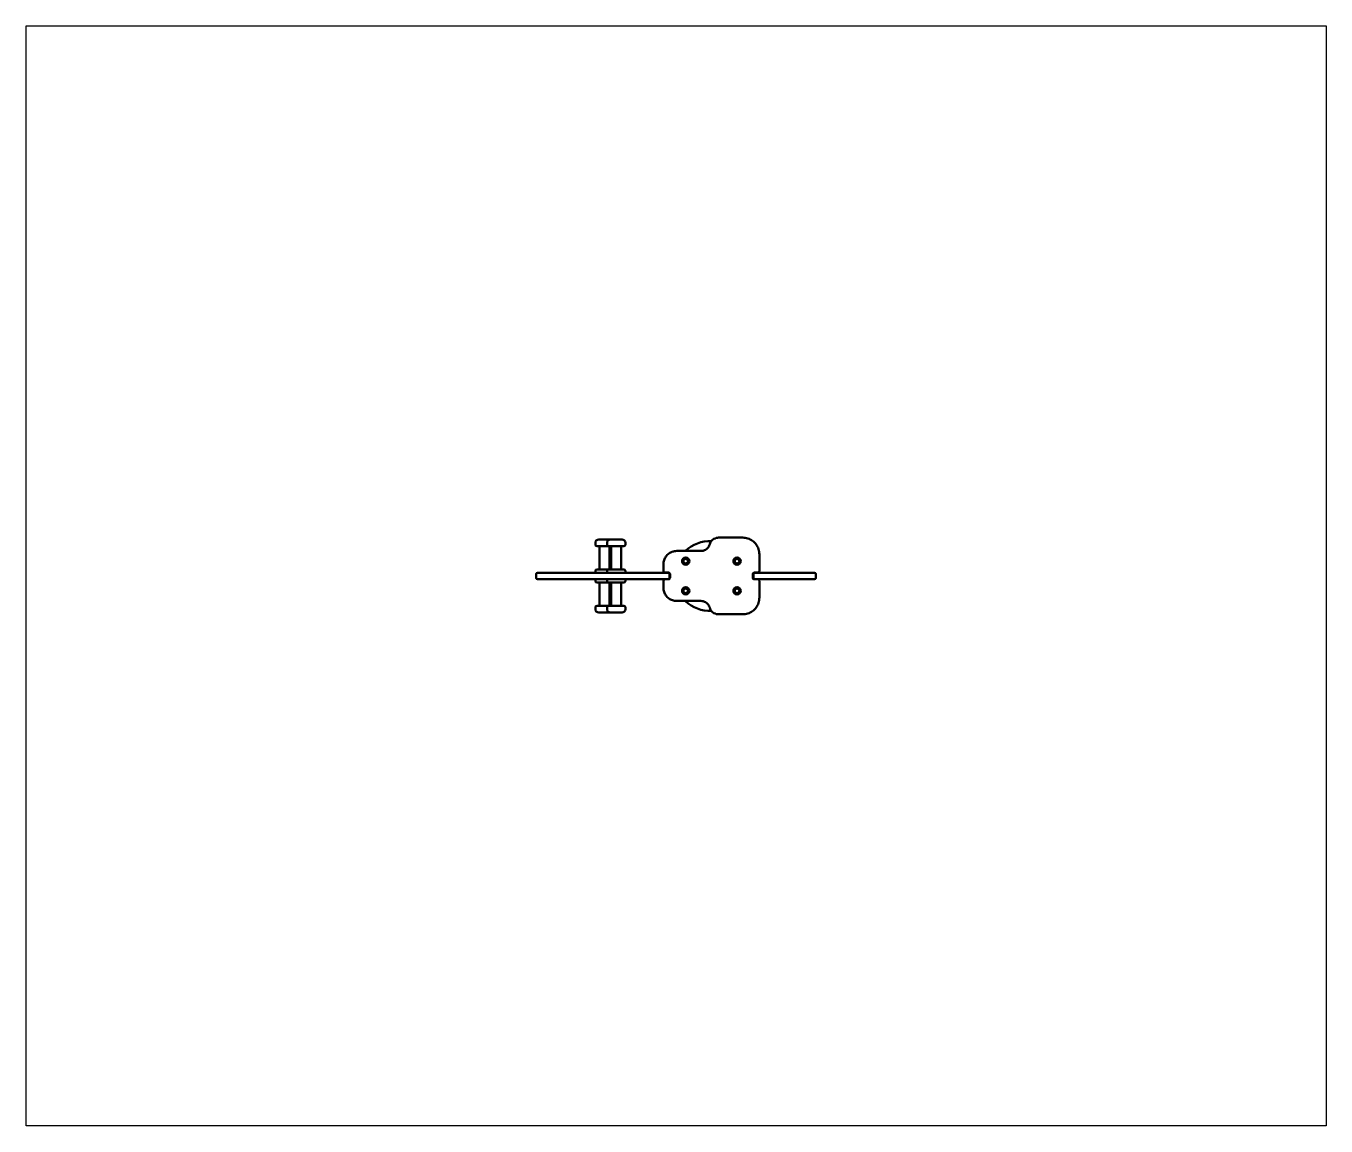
# Model space of a CAD drawing. Header units: millimetres. Extents: x 1020 to 4920, y 450 to 3750.
import ezdxf

# ---------------------------------------------------------------- set-up
doc = ezdxf.new("R2010")
doc.units = ezdxf.units.MM
doc.header["$LTSCALE"] = 10
doc.layers.add('Geometrie náčrtu (ISO)', color=7, linetype='Continuous', lineweight=25)
doc.layers.add('Viditelná (ISO)', color=7, linetype='Continuous', lineweight=50)

# ---------------------------------------------------------------- blocks, each defined once
blk = doc.blocks.new('SH003')
at = {"layer": 'Geometrie náčrtu (ISO)'}
for p, q in [((0, 0), (3900, 0)), ((0, -3300), (0, 0)), ((3900, 0), (3900, -3300)), ((3900, -3300), (0, -3300))]:
    blk.add_line(p, q, dxfattribs=at)
at = {"layer": 'Viditelná (ISO)'}
for p, q in [((1708, -1550.5), (1708, -1555.5)), ((1718, -1540.5), (1753, -1540.5)), ((1743, -1550.5), (1743, -1555.5)), ((1753, -1540.5), (1788, -1540.5)), ((1798, -1550.5), (1798, -1555.5)), ((2150.1, -1535), (2077.6, -1535)), ((1713, -1560.5), (1748, -1560.5)), ((1720.5, -1560.5), (1720.5, -1630.5)), ((1748, -1560.5), (1793, -1560.5)), ((1750.5, -1560.5), (1750.5, -1630.5)), ((1755.5, -1560.5), (1755.5, -1630.5)), ((1785.5, -1560.5), (1785.5, -1630.5)), ((2024.7, -1575), (1952.1, -1575)), ((2200.1, -1635), (2200.1, -1585)), ((1708, -1635.5), (1708, -1640.5)), ((1713, -1630.5), (1748, -1630.5)), ((1743, -1635.5), (1743, -1640.5)), ((1748, -1630.5), (1793, -1630.5)), ((1798, -1635.5), (1798, -1640.5)), ((1912.1, -1615), (1912.1, -1635)), ((1530.7, -1644.5), (1530.7, -1655.5)), ((1553.2, -1640.5), (1534.7, -1640.5)), ((1534.7, -1659.5), (1553.2, -1659.5)), ((1669.8, -1640.5), (1553.2, -1640.5)), ((1553.2, -1659.5), (1669.8, -1659.5)), ((1687.7, -1640.5), (1669.8, -1640.5)), ((1669.8, -1659.5), (1687.7, -1659.5)), ((1926.1, -1640.5), (1687.7, -1640.5)), ((1687.7, -1659.5), (1926.1, -1659.5)), ((1708, -1664.5), (1708, -1659.5)), ((1748, -1669.5), (1713, -1669.5)), ((1720.5, -1739.5), (1720.5, -1669.5)), ((1743, -1664.5), (1743, -1659.5)), ((1793, -1669.5), (1748, -1669.5)), ((1750.5, -1739.5), (1750.5, -1669.5)), ((1755.5, -1739.5), (1755.5, -1669.5)), ((1785.5, -1739.5), (1785.5, -1669.5)), ((1798, -1664.5), (1798, -1659.5)), ((1912.1, -1665), (1912.1, -1685)), ((1917.1, -1640), (1928.1, -1640)), ((1928.1, -1660), (1917.1, -1660)), ((1930, -1640.5), (1926.1, -1640.5)), ((1926.1, -1659.5), (1930, -1659.5)), ((1930.1, -1644.5), (1930.1, -1655.5)), ((1932.1, -1644), (1932.1, -1656)), ((2180.1, -1656), (2180.1, -1644)), ((2182.1, -1644.5), (2182.1, -1655.5)), ((2186.1, -1640.5), (2182.2, -1640.5)), ((2182.2, -1659.5), (2186.1, -1659.5)), ((2184.1, -1640), (2195.1, -1640)), ((2195.1, -1660), (2184.1, -1660)), ((2186.1, -1640.5), (2200.5, -1640.5)), ((2200.5, -1659.5), (2186.1, -1659.5)), ((2200.1, -1715), (2200.1, -1665)), ((2200.5, -1640.5), (2365.3, -1640.5)), ((2365.3, -1659.5), (2200.5, -1659.5)), ((2369.3, -1644.5), (2369.3, -1655.5)), ((1708, -1749.5), (1708, -1744.5)), ((1748, -1739.5), (1713, -1739.5)), ((1743, -1749.5), (1743, -1744.5)), ((1793, -1739.5), (1748, -1739.5)), ((1798, -1749.5), (1798, -1744.5)), ((1952.1, -1725), (2024.7, -1725)), ((1753, -1759.5), (1718, -1759.5)), ((1788, -1759.5), (1753, -1759.5)), ((2077.6, -1765), (2150.1, -1765))]:
    blk.add_line(p, q, dxfattribs=at)
for centre, radius in [((1979.1, -1605.5), 11), ((1979.1, -1605.5), 7), ((2133.1, -1605.5), 11), ((2133.1, -1605.5), 7), ((1979.1, -1694.5), 11), ((1979.1, -1694.5), 7), ((2133.1, -1694.5), 11), ((2133.1, -1694.5), 7)]:
    blk.add_circle(centre, radius, dxfattribs=at)
for centre, radius, start, end in [((1718, -1550.5), 10, 90, 180), ((1713, -1555.5), 5, 180, 270), ((1753, -1550.5), 10, 90, 180), ((1748, -1555.5), 5, 180, 270), ((1788, -1550.5), 10, 360, 90), ((1793, -1555.5), 5, 270, 360), ((2052.3, -1650), 105, 87.8275, 134.4153), ((1713, -1635.5), 5, 90, 180), ((1748, -1635.5), 5, 90, 180), ((1793, -1635.5), 5, 360, 90), ((1917.1, -1635), 5, 180, 270), ((2195.1, -1635), 5, 270, 360), ((1534.7, -1644.5), 4, 90, 180), ((1534.7, -1655.5), 4, 180, 270), ((1713, -1664.5), 5, 180, 270), ((1748, -1664.5), 5, 180, 270), ((1793, -1664.5), 5, 270, 360), ((1917.1, -1665), 5, 90, 180), ((1926.1, -1644.5), 4, 360, 90), ((1926.1, -1655.5), 4, 270, 360), ((1928.1, -1644), 4, 360, 90), ((1928.1, -1656), 4, 270, 360), ((2184.1, -1644), 4, 90, 180), ((2184.1, -1656), 4, 180, 270), ((2186.1, -1644.5), 4, 90, 180), ((2186.1, -1655.5), 4, 180, 270), ((2195.1, -1665), 5, 360, 90), ((2365.3, -1644.5), 4, 360, 90), ((2365.3, -1655.5), 4, 270, 360), ((1713, -1744.5), 5, 90, 180), ((1718, -1749.5), 10, 180, 270), ((1748, -1744.5), 5, 90, 180), ((1753, -1749.5), 10, 180, 270), ((1788, -1749.5), 10, 270, 360), ((1793, -1744.5), 5, 360, 90), ((2052.3, -1650), 105, 225.5847, 272.1725)]:
    blk.add_arc(centre, radius, start, end, dxfattribs=at)
for points, knots in [([(2051.1, -1555), (2050.5, -1557.3), (2049.5, -1559.5), (2047.1, -1563.6), (2045.6, -1565.4), (2042.3, -1568.8), (2040.4, -1570.2), (2036.2, -1572.6), (2034, -1573.5), (2029.4, -1574.7), (2027, -1575), (2024.7, -1575)], [1.847023, 1.847023, 1.847023, 1.847023, 2.105937, 2.105937, 2.364851, 2.364851, 2.623765, 2.623765, 2.882679, 2.882679, 3.141593, 3.141593, 3.141593, 3.141593]), ([(2077.6, -1535), (2075.2, -1535), (2072.8, -1535.3), (2068.3, -1536.5), (2066, -1537.4), (2061.9, -1539.8), (2060, -1541.2), (2056.6, -1544.6), (2055.1, -1546.4), (2052.7, -1550.5), (2051.8, -1552.7), (2051.1, -1555)], [0, 0, 0, 0, 0.258914, 0.258914, 0.517828, 0.517828, 0.776742, 0.776742, 1.035656, 1.035656, 1.29457, 1.29457, 1.29457, 1.29457]), ([(2200.1, -1585), (2200.1, -1579.8), (2199.3, -1574.5), (2196, -1564.6), (2193.6, -1559.8), (2187.5, -1551.4), (2183.7, -1547.6), (2175.2, -1541.5), (2170.5, -1539.1), (2160.6, -1535.8), (2155.3, -1535), (2150.1, -1535)], [4.712389, 4.712389, 4.712389, 4.712389, 5.026548, 5.026548, 5.340708, 5.340708, 5.654867, 5.654867, 5.969026, 5.969026, 6.283185, 6.283185, 6.283185, 6.283185]), ([(1952.1, -1575), (1947.9, -1575), (1943.7, -1575.7), (1935.7, -1578.3), (1932, -1580.2), (1925.2, -1585.1), (1922.2, -1588.1), (1917.3, -1594.9), (1915.3, -1598.7), (1912.8, -1606.6), (1912.1, -1610.8), (1912.1, -1615)], [0, 0, 0, 0, 0.314159, 0.314159, 0.628319, 0.628319, 0.942478, 0.942478, 1.256637, 1.256637, 1.570796, 1.570796, 1.570796, 1.570796]), ([(1912.1, -1685), (1912.1, -1689.2), (1912.8, -1693.4), (1915.3, -1701.3), (1917.3, -1705.1), (1922.2, -1711.9), (1925.2, -1714.9), (1932, -1719.8), (1935.7, -1721.7), (1943.7, -1724.3), (1947.9, -1725), (1952.1, -1725)], [1.570796, 1.570796, 1.570796, 1.570796, 1.884956, 1.884956, 2.199115, 2.199115, 2.513274, 2.513274, 2.827433, 2.827433, 3.141593, 3.141593, 3.141593, 3.141593]), ([(2150.1, -1765), (2155.3, -1765), (2160.6, -1764.2), (2170.5, -1760.9), (2175.2, -1758.5), (2183.7, -1752.4), (2187.5, -1748.6), (2193.6, -1740.2), (2196, -1735.4), (2199.3, -1725.5), (2200.1, -1720.2), (2200.1, -1715)], [3.141593, 3.141593, 3.141593, 3.141593, 3.455752, 3.455752, 3.769911, 3.769911, 4.08407, 4.08407, 4.39823, 4.39823, 4.712389, 4.712389, 4.712389, 4.712389]), ([(2024.7, -1725), (2027, -1725), (2029.4, -1725.3), (2034, -1726.5), (2036.2, -1727.4), (2040.4, -1729.8), (2042.3, -1731.2), (2045.6, -1734.6), (2047.1, -1736.4), (2049.5, -1740.5), (2050.5, -1742.7), (2051.1, -1745)], [0, 0, 0, 0, 0.258914, 0.258914, 0.517828, 0.517828, 0.776742, 0.776742, 1.035656, 1.035656, 1.29457, 1.29457, 1.29457, 1.29457]), ([(2051.1, -1745), (2051.8, -1747.3), (2052.7, -1749.5), (2055.1, -1753.6), (2056.6, -1755.4), (2060, -1758.8), (2061.9, -1760.2), (2066, -1762.6), (2068.3, -1763.5), (2072.8, -1764.7), (2075.2, -1765), (2077.6, -1765)], [1.847023, 1.847023, 1.847023, 1.847023, 2.105937, 2.105937, 2.364851, 2.364851, 2.623765, 2.623765, 2.882679, 2.882679, 3.141593, 3.141593, 3.141593, 3.141593])]:
    blk.add_open_spline(points, degree=3, knots=knots, dxfattribs=at)

msp = doc.modelspace()

# ---------------------------------------------------------------- block references
msp.add_blockref('SH003', (1020, 3750))

doc.saveas('drawing.dxf')
